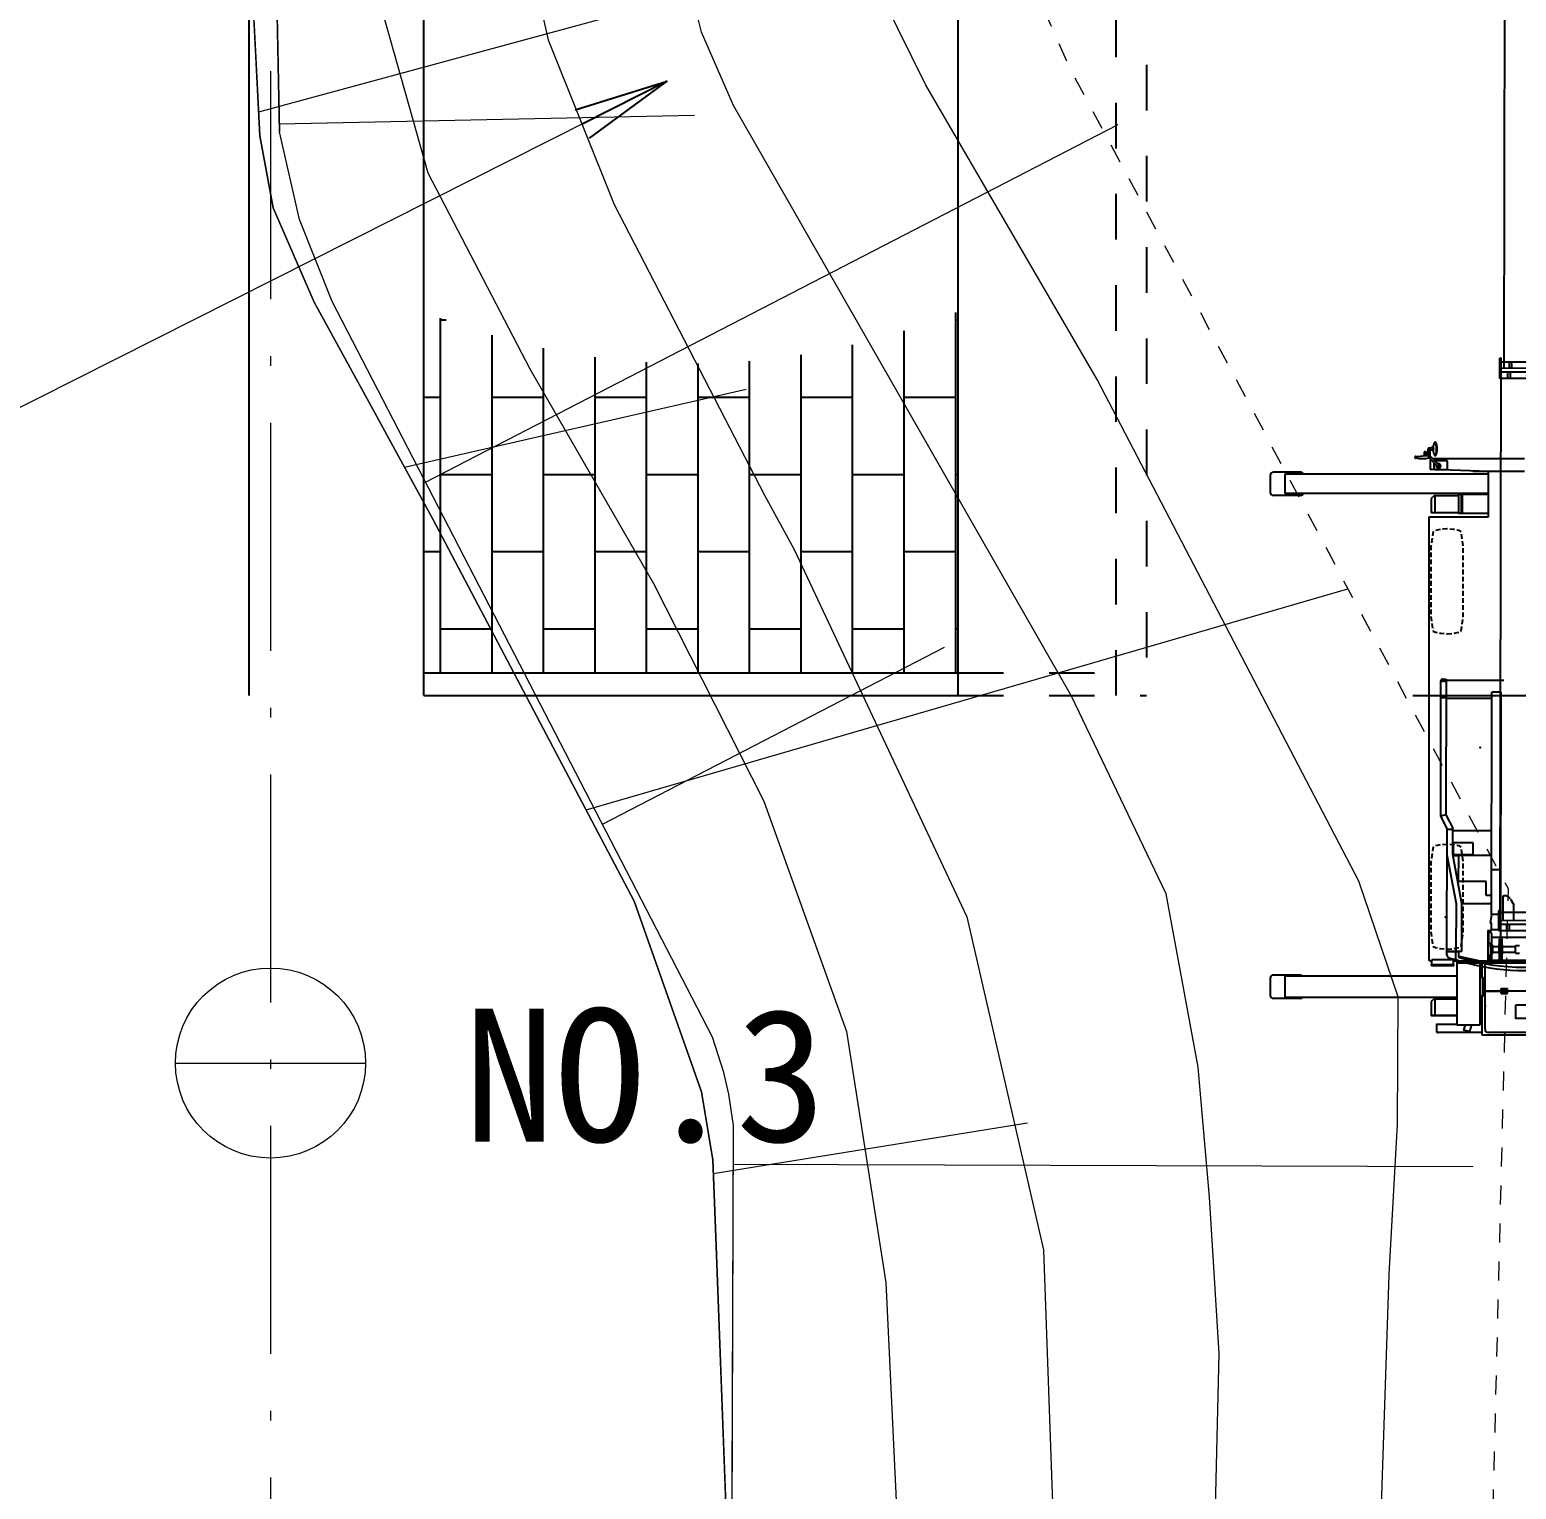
# Model space of a CAD drawing. Header units: millimetres. Extents: x -2078669 to -1085629, y -5987148 to 310365.
# Drawn here: x -1704718 to -1685170, y -3856794 to -3837592 of the extents above; entities that cross this region are included whole.
import ezdxf

# ---------------------------------------------------------------- set-up
doc = ezdxf.new("R2010")
doc.units = ezdxf.units.MM
doc.header["$LTSCALE"] = 500
doc.header["$PDSIZE"] = 300
for name, pattern in [('561019', [1, 0.5, -0.5]), ('DASHED2', [0.375, 0.25, -0.125]), ('SXF_一点短鎖線', [9.25, 6, -1.5, 0.25, -1.5]), ('SXF_跳び破線', [12, 6, -6])]:
    doc.linetypes.add(name, pattern=pattern)
for name, color, linetype, lineweight in [('D-BGD', 7, 'Continuous', 13), ('D-BMK', 2, 'SXF_一点短鎖線', 13), ('D-BMK-HTXT', 7, 'Continuous', 13), ('D-BYP-STR2', 6, 'Continuous', 25), ('D-BYP-STR8', 5, 'Continuous', 25), ('D-BYP-STRA', 1, 'Continuous', 25), ('D-BYP-STRB', 5, 'Continuous', 25), ('D-BYP-STRC', 1, 'Continuous', 13)]:
    doc.layers.add(name, color=color, linetype=linetype, lineweight=lineweight)
doc.styles.add('MS ゴシック', font='MS Gothic.ttf')
doc.dimstyles.new('DIM-500-F', dxfattribs={"dimscale": 500, "dimtxt": 3.5, "dimasz": 2.5, "dimexe": 0, "dimexo": 2, "dimgap": 0.8, "dimtad": 1, "dimdec": 0, "dimzin": 0, "dimdsep": 46, "dimtxsty": 'MS ゴシック', "dimblk": 'OPEN', "dimcen": 0.1, "dimclrd": 256, "dimclre": 256, "dimclrt": 256, "dimaunit": 1, "dimadec": 4, "dimazin": 0, "dimtfac": 1, "dimtdec": 0, "dimtmove": 2, "dimatfit": 3, "dimldrblk": 'OPEN', "dimfxl": 1, "dimtolj": 1, "dimtzin": 0, "dimlwd": -1, "dimlwe": -1, "dimarcsym": 2})

# ---------------------------------------------------------------- blocks, each defined once
blk = doc.blocks.new('河川平面')
at = {"layer": 'D-BGD', "linetype": 'Continuous'}
for p, q in [((1609259, -2792174), (1619008, -2789521)), ((1609527, -2792329), (1614990, -2792216)), ((1611452, -2797046), (1620560, -2792338)), ((1611174, -2796846), (1615671, -2795821)), ((1613564, -2801355), (1623583, -2798449)), ((1613780, -2801544), (1618279, -2799216)), ((1615237, -2806139), (1619367, -2805472)), ((1615500, -2806016), (1625228, -2806049))]:
    blk.add_line(p, q, dxfattribs=at)
at = {"layer": 'D-BGD', "linetype": 'Continuous', "flags": 128}
for points in [[(1615472, -2812388), (1615273, -2807092), (1615231, -2805958), (1615082, -2805064), (1614196, -2802555), (1611544, -2797523), (1610785, -2796134), (1609990, -2794678), (1609448, -2793437), (1609275, -2792488), (1609120, -2789483), (1609265, -2770458), (1609158, -2754356), (1608991, -2733247), (1608817, -2713807), (1608555, -2699081), (1609014, -2666342), (1609021, -2620514)], [(1609120, -2789483), (1609275, -2792488), (1609448, -2793437), (1609990, -2794678), (1610785, -2796134), (1611544, -2797523), (1614196, -2802555), (1615082, -2805064), (1615231, -2805958), (1615273, -2807092), (1615472, -2812388), (1615628, -2817764), (1615471, -2822577), (1615363, -2823344), (1615029, -2824221), (1612556, -2828756), (1610099, -2832855), (1609457, -2834072), (1609409, -2834630), (1609279, -2836167)]]:
    blk.add_lwpolyline(points, dxfattribs=at)
for points, elevation in [([(1610013, -2620514), (1610004, -2655012), (1609981, -2662598), (1609913, -2668183), (1609452, -2691949), (1609445, -2695730), (1609534, -2701509), (1610811, -2765298), (1610885, -2769571), (1610897, -2771846), (1610716, -2783859), (1610693, -2787913), (1610772, -2789970), (1610879, -2790832), (1611484, -2792973), (1612825, -2795553), (1614449, -2798377), (1615902, -2801242), (1616987, -2804270), (1617505, -2807574), (1617667, -2810962)], 367000), ([(1611715, -2620514), (1611197, -2668195), (1611105, -2685482), (1611228, -2700780), (1611946, -2745632), (1612011, -2749082), (1612060, -2750532), (1612325, -2753298), (1612593, -2757485), (1612783, -2763612), (1612864, -2771282), (1612734, -2784705), (1612727, -2788483), (1612845, -2790265), (1613065, -2791226), (1613931, -2793393), (1615912, -2797217), (1616301, -2797929), (1618572, -2802762), (1619578, -2807144), (1619707, -2810758)], 366000), ([(1621746, -2814441), (1621891, -2808510), (1621764, -2806453), (1621613, -2804739), (1621190, -2802460), (1619945, -2799860), (1615503, -2792088), (1615083, -2791125), (1614669, -2789480), (1614591, -2787428), (1614424, -2780447), (1614954, -2770848), (1614660, -2757775), (1613687, -2747587), (1613373, -2737098), (1613203, -2724566), (1612724, -2704239), (1612726, -2695354), (1612599, -2678222), (1612988, -2655305), (1612966, -2630582), (1613359, -2620514)], 365000), ([(1623796, -2818518), (1624032, -2810240), (1624125, -2807468), (1624236, -2805489), (1624244, -2803817), (1623725, -2802293), (1620285, -2795694), (1618029, -2791812), (1617489, -2790721), (1616969, -2789309), (1616837, -2787094), (1617312, -2780196), (1617397, -2774676), (1617446, -2771179), (1617614, -2759007), (1617664, -2755279), (1617387, -2752525), (1616960, -2744706), (1616414, -2735865), (1615549, -2723449), (1615307, -2713395), (1614941, -2697350)], 364000)]:
    blk.add_lwpolyline(points, dxfattribs=dict(at, elevation=elevation))
at = {"layer": 'D-BGD', "linetype": '561019', "flags": 128}
blk.add_lwpolyline([(1618950, -2620514), (1618959, -2621129), (1618665, -2658302), (1618663, -2658627), (1618571, -2661701), (1617747, -2689368), (1618403, -2710987), (1619104, -2730441), (1619135, -2731637), (1619943, -2763133), (1618853, -2786511), (1619008, -2789521), (1619927, -2791602), (1625688, -2802391), (1625125, -2825293), (1624564, -2827572), (1623496, -2829911), (1618630, -2838640), (1618342, -2840170), (1618771, -2861642), (1618913, -2870692)], dxfattribs=at)
at = {"layer": 'D-BGD', "linetype": 'Continuous'}
for points in [[(1615473, -2813810, 368400), (1615503, -2805510, 368350), (1615442, -2805095, 368370), (1615373, -2804813, 368380), (1615226, -2804347, 368420), (1610224, -2794667, 368260), (1609794, -2793590, 368280), (1609534, -2792437, 368300), (1609236, -2777605, 368510), (1609158, -2758979, 368490), (1609245, -2738601, 368470), (1609119, -2714860, 368280), (1609038, -2675632, 368370), (1609172, -2662075, 368370), (1609082, -2627858, 368360), (1609044, -2620514, 368307)], [(1609119, -2714860, 368280), (1609245, -2738601, 368470), (1609158, -2758979, 368490), (1609236, -2777605, 368510), (1609534, -2792437, 368300)], [(1615473, -2813810, 368400), (1615503, -2805510, 368350), (1615442, -2805095, 368370), (1615373, -2804813, 368380), (1615226, -2804347, 368420), (1610224, -2794667, 368260), (1609794, -2793590, 368280), (1609534, -2792437, 368300)]]:
    blk.add_polyline3d(points, dxfattribs=at)
blk = doc.blocks.new('_Open')
at = {"color": 0, "linetype": 'ByBlock', "lineweight": -2}
for p, q in [((-1, 0.167), (0, 0)), ((-1, -0.167), (0, 0)), ((0, 0), (-1, 0))]:
    blk.add_line(p, q, dxfattribs=at)
blk = doc.blocks.new('A$Cd970f3e8')
at = {"layer": 'D-BYP-STRB'}
for p, q in [((16372, 1873), (16372, 4813)), ((19863, 2408), (19863, 4581)), ((19889, 2452), (19889, 4470)), ((19548, 2910), (19549, 3774)), ((19548, 2910), (19549, 3774)), ((19850, 2899), (19852, 3784)), ((19864, 2899), (19866, 3784)), ((20805, 3818), (20805, 2868)), ((20839, 3899), (20839, 2787)), ((11985, 3674), (11984, 3038)), ((12066, 3673), (12065, 3038)), ((12066, 3673), (12065, 3038)), ((12117, 3694), (12116, 3018)), ((12199, 3694), (12198, 3017)), ((19227, 3655), (19226, 3031)), ((19334, 3660), (19332, 3025)), ((19334, 3626), (19332, 3059)), ((19385, 3681), (19384, 3004)), ((19466, 3681), (19465, 3004)), ((20256, 3120), (20256, 3565)), ((13256, 3343), (13256, 2136)), ((13423, 3343), (13423, 2663)), ((20446, 3372), (20446, 3229)), ((20618, 3372), (20618, 3229)), ((12057, 3178), (11984, 3178)), ((12057, 3145), (11984, 3145)), ((12190, 3157), (12117, 3157)), ((19048, 3157), (19126, 3202)), ((19333, 3201), (19126, 3202)), ((19465, 3144), (19384, 3144)), ((19661, 3224), (19661, 3278)), ((19759, 3224), (19661, 3224)), ((19671, 3056), (19672, 3224)), ((19748, 3056), (19749, 3224)), ((19759, 3224), (19759, 3278)), ((20452, 3224), (20612, 3224)), ((12065, 3077), (5063, 3090)), ((11931, 3038), (11931, 3018)), ((19332, 3025), (11931, 3038)), ((12198, 3017), (11931, 3018)), ((12190, 3124), (12116, 3125)), ((16173, 3070), (16171, 2312)), ((16328, 3032), (19548, 3026)), ((16328, 3032), (16328, 2915)), ((18664, 3027), (18664, 2911)), ((19022, 3060), (19332, 3059)), ((19198, 3025), (19198, 3005)), ((19465, 3004), (19198, 3005)), ((19253, 3020), (19252, 2910)), ((19252, 3020), (19252, 2916)), ((19252, 3020), (19252, 2910)), ((19465, 3111), (19384, 3112)), ((19455, 3012), (19455, 2908)), ((19847, 3051), (19573, 3051)), ((19573, 3051), (19573, 3048)), ((19846, 3046), (19573, 3046)), ((19846, 3019), (19573, 3019)), ((19573, 3017), (19573, 3015)), ((19847, 3014), (19573, 3015)), ((19575, 3046), (19589, 3041)), ((19589, 3025), (19575, 3020)), ((19650, 3056), (19649, 3051)), ((19649, 3015), (19650, 3009)), ((19770, 3056), (19650, 3056)), ((19770, 3009), (19650, 3009)), ((19671, 2926), (19671, 3009)), ((19748, 2926), (19748, 3009)), ((19770, 3056), (19770, 3051)), ((19770, 3014), (19770, 3009)), ((19831, 3040), (19845, 3046)), ((19845, 3019), (19831, 3024)), ((19847, 3048), (19847, 3051)), ((19847, 3014), (19847, 3017)), ((20290, 3120), (20223, 3120)), ((20223, 3035), (20223, 3120)), ((20290, 3035), (20223, 3035)), ((20252, 3035), (20252, 3120)), ((20256, 2824), (20256, 3035)), ((20258, 2824), (20258, 3035)), ((20263, 3035), (20263, 3120)), ((20290, 3035), (20290, 3120)), ((13423, 2872), (13398, 2126)), ((13427, 2864), (14023, 2864)), ((13459, 2864), (13459, 192)), ((13711, 2864), (13711, 192)), ((13728, 2864), (13728, 2474)), ((13972, 2474), (13972, 2864)), ((14023, 2864), (14023, 2085)), ((19254, 2910), (16328, 2915)), ((16405, 2313), (16406, 2915)), ((18149, 2912), (18149, 2647)), ((18476, 2911), (18476, 2480)), ((18817, 2841), (18816, 2477)), ((19002, 2840), (18817, 2841)), ((19002, 2909), (19002, 2840)), ((19110, 2906), (19110, 2520)), ((19168, 2910), (19168, 2908)), ((19254, 2910), (19363, 2891)), ((19466, 2908), (19363, 2908)), ((19363, 2908), (19363, 2886)), ((19466, 2908), (19466, 2857)), ((19466, 2857), (19466, 2874)), ((19466, 2874), (19487, 2874)), ((19466, 2860), (19885, 2859)), ((19487, 2895), (19487, 2868)), ((19487, 2868), (19874, 2867)), ((19502, 2910), (19850, 2910)), ((19624, 2867), (19627, 2897)), ((19635, 2896), (19631, 2867)), ((19642, 2902), (19776, 2902)), ((19763, 2926), (19656, 2926)), ((19656, 2926), (19656, 2910)), ((19763, 2926), (19763, 2910)), ((19785, 2867), (19783, 2895)), ((19791, 2895), (19792, 2867)), ((19798, 2475), (19885, 2859)), ((19806, 2892), (19805, 2891)), ((19805, 2891), (19805, 2890)), ((19805, 2890), (19805, 2890)), ((19805, 2890), (19805, 2889)), ((19805, 2889), (19805, 2889)), ((19805, 2889), (19805, 2889)), ((19805, 2889), (19805, 2888)), ((19805, 2888), (19805, 2888)), ((19805, 2888), (19805, 2888)), ((19805, 2888), (19805, 2887)), ((19805, 2887), (19805, 2887)), ((19805, 2887), (19805, 2887)), ((19805, 2887), (19805, 2887)), ((19805, 2887), (19805, 2887)), ((19805, 2887), (19805, 2887)), ((19805, 2887), (19805, 2887)), ((19805, 2887), (19805, 2886)), ((19805, 2886), (19805, 2886)), ((19805, 2886), (19805, 2886)), ((19805, 2886), (19805, 2886)), ((19805, 2886), (19805, 2886)), ((19805, 2886), (19805, 2886)), ((19805, 2886), (19805, 2886)), ((19805, 2886), (19805, 2886)), ((19805, 2886), (19805, 2886)), ((19805, 2886), (19805, 2885)), ((19805, 2885), (19805, 2885)), ((19805, 2885), (19805, 2885)), ((19805, 2885), (19805, 2885)), ((19805, 2885), (19805, 2885)), ((19805, 2885), (19805, 2885)), ((19805, 2885), (19805, 2885)), ((19805, 2885), (19805, 2885)), ((19805, 2885), (19805, 2884)), ((19805, 2884), (19805, 2884)), ((19805, 2884), (19805, 2884)), ((19805, 2884), (19805, 2884)), ((19805, 2884), (19805, 2883)), ((19805, 2883), (19805, 2883)), ((19805, 2883), (19805, 2883)), ((19805, 2883), (19805, 2882)), ((19805, 2882), (19805, 2882)), ((19805, 2882), (19805, 2881)), ((19805, 2881), (19805, 2881)), ((19805, 2881), (19806, 2880)), ((19807, 2893), (19806, 2892)), ((19806, 2892), (19806, 2892)), ((19806, 2880), (19806, 2879)), ((19806, 2879), (19843, 2879)), ((19806, 2879), (19806, 2879)), ((19807, 2893), (19843, 2893)), ((19874, 2894), (19874, 2867)), ((20256, 2824), (19889, 2824)), ((20076, 2787), (19889, 2787)), ((19889, 2755), (20701, 2755)), ((20048, 2787), (20048, 2778)), ((20048, 2778), (20076, 2778)), ((20050, 2787), (20050, 2778)), ((20076, 2788), (20076, 2755)), ((20080, 2788), (20080, 2755)), ((20316, 2801), (20089, 2801)), ((20316, 2797), (20089, 2797)), ((20761, 2824), (20258, 2824)), ((20324, 2788), (20324, 2755)), ((20328, 2788), (20328, 2755)), ((20839, 2787), (20328, 2787)), ((20328, 2778), (20359, 2778)), ((20359, 2787), (20359, 2778)), ((20446, 2824), (20463, 2824)), ((20446, 2824), (20464, 2824)), ((20589, 2755), (20589, 2787)), ((20621, 2817), (20621, 2824)), ((20699, 2787), (20699, 2755)), ((20701, 2452), (20701, 2755)), ((20805, 2787), (20805, 2204)), ((18149, 2646), (18149, 2399)), ((18466, 2668), (18309, 2668)), ((18309, 2668), (18309, 2411)), ((18466, 2668), (18465, 2411)), ((19821, 2352), (19898, 2615)), ((20701, 2645), (20792, 2621)), ((20701, 2562), (20772, 2543)), ((20792, 2621), (20772, 2543)), ((13728, 2474), (13972, 2474)), ((13735, 2522), (13966, 2522)), ((13735, 2511), (13735, 2522)), ((13735, 2511), (13966, 2511)), ((13737, 2154), (13737, 2474)), ((13963, 2120), (13963, 2474)), ((13966, 2511), (13966, 2522)), ((17939, 2310), (18115, 2402)), ((18128, 2402), (18115, 2402)), ((18128, 2327), (18128, 2402)), ((18135, 2399), (18134, 2327)), ((18464, 2399), (18135, 2399)), ((18465, 2411), (18309, 2411)), ((19106, 2520), (18464, 2399)), ((19112, 2447), (18471, 2326)), ((18474, 2401), (18475, 2478)), ((18816, 2477), (18475, 2478)), ((19738, 2519), (19106, 2520)), ((19739, 2446), (19112, 2447)), ((19738, 2519), (19738, 2518)), ((19739, 2518), (19738, 2325)), ((19739, 2518), (19738, 2518)), ((19739, 2474), (19744, 2474)), ((19744, 2476), (19744, 2324)), ((19744, 2476), (19814, 2475)), ((19744, 2436), (19816, 2436)), ((19799, 2476), (19801, 2475)), ((19848, 2411), (19848, 2123)), ((19913, 2408), (19848, 2408)), ((19863, 2452), (20701, 2452)), ((19913, 2415), (19913, 2119)), ((19925, 2415), (19913, 2415)), ((19925, 2415), (19925, 2119)), ((20063, 2452), (20063, 192)), ((20342, 2452), (20342, 192)), ((20354, 2154), (20354, 2452)), ((20359, 2154), (20359, 2452)), ((20576, 2115), (20576, 2452)), ((20581, 2120), (20581, 2452)), ((20699, 2452), (20699, 2189)), ((13041, 2177), (13038, 2171)), ((13038, 2171), (13038, 2166)), ((13038, 2166), (13043, 2160)), ((13048, 2181), (13041, 2177)), ((13043, 2160), (13050, 2156)), ((13047, 2170), (13045, 2165)), ((13045, 2165), (13047, 2160)), ((13052, 2174), (13047, 2170)), ((13047, 2160), (13051, 2155)), ((13055, 2185), (13048, 2181)), ((13051, 2155), (13058, 2151)), ((13059, 2178), (13052, 2174)), ((13063, 2187), (13055, 2185)), ((13058, 2151), (13065, 2149)), ((13066, 2180), (13059, 2178)), ((13071, 2189), (13063, 2187)), ((13073, 2182), (13066, 2180)), ((13077, 2191), (13071, 2189)), ((13079, 2183), (13073, 2182)), ((13083, 2192), (13077, 2191)), ((13085, 2184), (13079, 2183)), ((13088, 2192), (13083, 2192)), ((13089, 2185), (13085, 2184)), ((13092, 2193), (13088, 2192)), ((13093, 2186), (13089, 2185)), ((13096, 2193), (13092, 2193)), ((13097, 2186), (13093, 2186)), ((13099, 2194), (13096, 2193)), ((13100, 2187), (13097, 2186)), ((13102, 2194), (13099, 2194)), ((13103, 2187), (13100, 2187)), ((13105, 2194), (13102, 2194)), ((13106, 2187), (13103, 2187)), ((13107, 2194), (13105, 2194)), ((13108, 2187), (13106, 2187)), ((13110, 2195), (13107, 2194)), ((13110, 2187), (13108, 2187)), ((13112, 2195), (13110, 2195)), ((13112, 2187), (13110, 2187)), ((13114, 2195), (13112, 2195)), ((13114, 2187), (13112, 2187)), ((13116, 2195), (13114, 2195)), ((13116, 2188), (13114, 2187)), ((13118, 2195), (13116, 2195)), ((13118, 2188), (13116, 2188)), ((13119, 2195), (13118, 2195)), ((13119, 2188), (13118, 2188)), ((13121, 2195), (13119, 2195)), ((13121, 2188), (13119, 2188)), ((13123, 2195), (13121, 2195)), ((13122, 2188), (13121, 2188)), ((13124, 2188), (13122, 2188)), ((13123, 2151), (13122, 2151)), ((13122, 2151), (13122, 2150)), ((13125, 2195), (13123, 2195)), ((13124, 2151), (13123, 2151)), ((13123, 2151), (13123, 2151)), ((13125, 2188), (13124, 2188)), ((13125, 2151), (13124, 2151)), ((13124, 2151), (13124, 2151)), ((13124, 2151), (13124, 2151)), ((13124, 2151), (13124, 2151)), ((13126, 2195), (13125, 2195)), ((13127, 2188), (13125, 2188)), ((13126, 2151), (13125, 2151)), ((13125, 2151), (13125, 2151)), ((13125, 2151), (13125, 2151)), ((13125, 2151), (13125, 2151)), ((13125, 2151), (13125, 2151)), ((13125, 2151), (13125, 2151)), ((13125, 2151), (13125, 2151)), ((13128, 2195), (13126, 2195)), ((13127, 2151), (13126, 2151)), ((13126, 2151), (13126, 2151)), ((13126, 2151), (13126, 2151)), ((13126, 2151), (13126, 2151)), ((13126, 2151), (13126, 2151)), ((13126, 2151), (13126, 2151)), ((13126, 2151), (13126, 2151)), ((13126, 2151), (13126, 2151)), ((13126, 2151), (13126, 2151)), ((13126, 2151), (13126, 2151)), ((13126, 2151), (13126, 2151)), ((13126, 2151), (13126, 2151)), ((13126, 2151), (13126, 2151)), ((13128, 2188), (13127, 2188)), ((13128, 2151), (13127, 2151)), ((13127, 2151), (13127, 2151)), ((13127, 2151), (13127, 2151)), ((13127, 2151), (13127, 2151)), ((13127, 2151), (13127, 2151)), ((13127, 2151), (13127, 2151)), ((13127, 2151), (13127, 2151)), ((13127, 2151), (13127, 2151)), ((13127, 2151), (13127, 2151)), ((13127, 2151), (13127, 2151)), ((13130, 2195), (13128, 2195)), ((13130, 2188), (13128, 2188)), ((13129, 2151), (13128, 2151)), ((13128, 2151), (13128, 2151)), ((13128, 2151), (13128, 2151)), ((13128, 2151), (13128, 2151)), ((13128, 2151), (13128, 2151)), ((13130, 2151), (13129, 2151)), ((13129, 2151), (13129, 2151)), ((13131, 2195), (13130, 2195)), ((13132, 2188), (13130, 2188)), ((13130, 2150), (13130, 2151)), ((13130, 2151), (13130, 2151)), ((13133, 2195), (13131, 2195)), ((13133, 2188), (13132, 2188)), ((13135, 2195), (13133, 2195)), ((13135, 2188), (13133, 2188)), ((13137, 2195), (13135, 2195)), ((13136, 2188), (13135, 2188)), ((13138, 2187), (13136, 2188)), ((13139, 2195), (13137, 2195)), ((13140, 2187), (13138, 2187)), ((13141, 2195), (13139, 2195)), ((13142, 2187), (13140, 2187)), ((13143, 2195), (13141, 2195)), ((13144, 2187), (13142, 2187)), ((13145, 2194), (13143, 2195)), ((13147, 2187), (13144, 2187)), ((13148, 2194), (13145, 2194)), ((13149, 2187), (13147, 2187)), ((13150, 2194), (13148, 2194)), ((13152, 2187), (13149, 2187)), ((13153, 2194), (13150, 2194)), ((13155, 2186), (13152, 2187)), ((13157, 2193), (13153, 2194)), ((13159, 2186), (13155, 2186)), ((13161, 2193), (13157, 2193)), ((13163, 2185), (13159, 2186)), ((13165, 2192), (13161, 2193)), ((13168, 2184), (13163, 2185)), ((13170, 2192), (13165, 2192)), ((13173, 2183), (13168, 2184)), ((13175, 2191), (13170, 2192)), ((13179, 2182), (13173, 2183)), ((13182, 2189), (13175, 2191)), ((13186, 2180), (13179, 2182)), ((13189, 2187), (13182, 2189)), ((13193, 2178), (13186, 2180)), ((13187, 2149), (13194, 2151)), ((13197, 2185), (13189, 2187)), ((13200, 2174), (13193, 2178)), ((13194, 2151), (13201, 2155)), ((13205, 2181), (13197, 2185)), ((13205, 2170), (13200, 2174)), ((13201, 2155), (13206, 2160)), ((13203, 2156), (13210, 2160)), ((13211, 2177), (13205, 2181)), ((13207, 2165), (13205, 2170)), ((13206, 2160), (13207, 2165)), ((13210, 2160), (13214, 2166)), ((13215, 2171), (13211, 2177)), ((13214, 2166), (13215, 2171)), ((13219, 2098), (13340, 2220)), ((13247, 2093), (13357, 2203)), ((13279, 2165), (13279, 2321)), ((13385, 2330), (13289, 2330)), ((13385, 2155), (13309, 2155)), ((13395, 2165), (13395, 2321)), ((13737, 2154), (13742, 2154)), ((13742, 2166), (13958, 2166)), ((13742, 2154), (13780, 2115)), ((16154, 2267), (16154, 2312)), ((16154, 2313), (17939, 2310)), ((16180, 2240), (17787, 2238)), ((16181, 2240), (17956, 2237)), ((16182, 2282), (16182, 2312)), ((16182, 2286), (16182, 2285)), ((16182, 2285), (16182, 2284)), ((16182, 2284), (16182, 2283)), ((16182, 2283), (16182, 2281)), ((16182, 2281), (16182, 2280)), ((16182, 2280), (16182, 2279)), ((16182, 2279), (16182, 2278)), ((16182, 2278), (16182, 2277)), ((16182, 2277), (16182, 2276)), ((16182, 2276), (16182, 2274)), ((16182, 2274), (16182, 2273)), ((16182, 2273), (16183, 2271)), ((16183, 2271), (16183, 2269)), ((16183, 2269), (16183, 2268)), ((16183, 2268), (16183, 2266)), ((16183, 2266), (16184, 2263)), ((16184, 2263), (16184, 2261)), ((16184, 2261), (16185, 2258)), ((16185, 2258), (16186, 2255)), ((16186, 2255), (16187, 2252)), ((16187, 2252), (16188, 2249)), ((16188, 2249), (16190, 2246)), ((16190, 2246), (16192, 2243)), ((16192, 2243), (16195, 2241)), ((16195, 2241), (16198, 2240)), ((16401, 2313), (16401, 2284)), ((16401, 2284), (16401, 2283)), ((16401, 2283), (16401, 2283)), ((16401, 2283), (16401, 2282)), ((16401, 2282), (16401, 2282)), ((16401, 2282), (16401, 2281)), ((16401, 2281), (16401, 2280)), ((16401, 2280), (16401, 2280)), ((16401, 2280), (16401, 2279)), ((16401, 2279), (16401, 2278)), ((16401, 2278), (16401, 2278)), ((16401, 2278), (16401, 2277)), ((16401, 2277), (16401, 2276)), ((16401, 2276), (16401, 2275)), ((16401, 2275), (16401, 2273)), ((16401, 2273), (16401, 2272)), ((16401, 2272), (16401, 2270)), ((16401, 2270), (16401, 2268)), ((16401, 2268), (16402, 2266)), ((16402, 2266), (16402, 2262)), ((16402, 2262), (16402, 2258)), ((16402, 2258), (16403, 2254)), ((16403, 2254), (16404, 2248)), ((16404, 2248), (16406, 2242)), ((16406, 2242), (16409, 2240)), ((17939, 2310), (17956, 2237)), ((17956, 2237), (18128, 2327)), ((19738, 2324), (18134, 2327)), ((19738, 2325), (19738, 2324)), ((19738, 2325), (19738, 2325)), ((19783, 2324), (19744, 2324)), ((20354, 2154), (20359, 2154)), ((20359, 2166), (20576, 2166)), ((20359, 2154), (20398, 2115)), ((20703, 2185), (20786, 2185)), ((13065, 2149), (13072, 2147)), ((13072, 2147), (13078, 2145)), ((13078, 2145), (13084, 2144)), ((13084, 2144), (13089, 2143)), ((13089, 2143), (13093, 2143)), ((13093, 2143), (13096, 2142)), ((13096, 2142), (13100, 2142)), ((13100, 2142), (13103, 2142)), ((13103, 2142), (13105, 2142)), ((13105, 2142), (13108, 2141)), ((13108, 2141), (13110, 2141)), ((13113, 2133), (13109, 2132)), ((13109, 2132), (13109, 2119)), ((13115, 2106), (13109, 2119)), ((13110, 2141), (13112, 2141)), ((13112, 2141), (13114, 2141)), ((13139, 2133), (13113, 2133)), ((13114, 2141), (13116, 2141)), ((13115, 2106), (13115, 2090)), ((13116, 2141), (13117, 2141)), ((13117, 2141), (13119, 2141)), ((13122, 2146), (13119, 2133)), ((13119, 2141), (13121, 2141)), ((13122, 2150), (13122, 2146)), ((13122, 2150), (13122, 2150)), ((13210, 2078), (13126, 2078)), ((13130, 2150), (13130, 2146)), ((13130, 2150), (13130, 2150)), ((13130, 2146), (13134, 2133)), ((13132, 2141), (13133, 2141)), ((13133, 2141), (13135, 2141)), ((13135, 2141), (13137, 2141)), ((13137, 2141), (13139, 2141)), ((13143, 2119), (13138, 2106)), ((13138, 2106), (13138, 2090)), ((13210, 2101), (13138, 2101)), ((13139, 2141), (13141, 2141)), ((13139, 2133), (13143, 2132)), ((13141, 2141), (13143, 2141)), ((13143, 2141), (13145, 2141)), ((13143, 2132), (13143, 2119)), ((13145, 2141), (13147, 2141)), ((13147, 2141), (13150, 2142)), ((13150, 2142), (13153, 2142)), ((13153, 2142), (13156, 2142)), ((13156, 2142), (13160, 2143)), ((13160, 2143), (13164, 2143)), ((13164, 2143), (13169, 2144)), ((13199, 2078), (13165, 2044)), ((13169, 2144), (13174, 2145)), ((13174, 2145), (13180, 2147)), ((13180, 2147), (13187, 2149)), ((13213, 2044), (13182, 2044)), ((13213, 2028), (13182, 2028)), ((13213, 2059), (13197, 2044)), ((13213, 2006), (13213, 2066)), ((13217, 2066), (13213, 2066)), ((13217, 2006), (13213, 2006)), ((13217, 2066), (13225, 2079)), ((13225, 1937), (13217, 2006)), ((13225, 2079), (13225, 2092)), ((13244, 2100), (13234, 2100)), ((13394, 2107), (13275, 2107)), ((13398, 2126), (13398, 2111)), ((13780, 2115), (13958, 2115)), ((14023, 2085), (19843, 2085)), ((19913, 2125), (19848, 2125)), ((19863, 2125), (19863, 2105)), ((19925, 2119), (19913, 2119)), ((20398, 2115), (20576, 2115)), ((13225, 1912), (13225, 1937)), ((13244, 1904), (13234, 1904)), ((13431, 398), (13431, 43)), ((13739, 398), (13739, 43)), ((20048, 398), (20048, 43)), ((20356, 398), (20356, 43)), ((13459, 192), (13711, 192)), ((13474, 0), (13696, 0)), ((20063, 192), (20342, 192)), ((20091, 0), (20313, 0))]:
    blk.add_line(p, q, dxfattribs=at)
at = {"layer": 'D-BYP-STRB', "linetype": 'DASHED2', "ltscale": 0.5, "flags": 128}
for points in [[(15557, 2325), (15551, 2410), (15536, 2479), (15522, 2510), (15324, 2538), (14412, 2538), (14215, 2510), (14200, 2479), (14185, 2410), (14179, 2325), (14185, 2239), (14200, 2171), (14215, 2140), (14240, 2136), (14240, 2136), (14412, 2112), (15325, 2112), (15522, 2140), (15536, 2171), (15551, 2239)], [(19706, 2325), (19700, 2410), (19685, 2479), (19671, 2510), (19474, 2538), (18561, 2538), (18364, 2510), (18349, 2479), (18335, 2410), (18329, 2325), (18335, 2239), (18349, 2171), (18364, 2140), (18389, 2136), (18389, 2136), (18561, 2112), (19474, 2112), (19671, 2140), (19685, 2171), (19700, 2239)]]:
    blk.add_lwpolyline(points, close=True, dxfattribs=at)
at = {"layer": 'D-BYP-STRB'}
for centre, radius, start, end in [((16977, 3347), 2968, 342.9225, 16.8716), ((16977, 3347), 3011, 345.9327, 13.8636), ((19090, 3083), 85.5, 119.8962, 184.6699), ((20452, 3229), 5.13, 180, 270.0007), ((20612, 3229), 5.13, 270.0008, 0), ((19022, 3077), 17.1, 184.6703, 269.9006), ((19575, 3048), 2.57, 179.8916, 249.895), ((19575, 3017), 2.57, 109.895, 179.8914), ((19586, 3033), 8.55, 289.897, 69.8968), ((19834, 3032), 8.55, 109.8969, 249.8968), ((19844, 3048), 2.57, 289.8987, 359.9021), ((19844, 3017), 2.57, 359.9022, 69.8986), ((19502, 2895), 15.4, 89.8968, 179.8968), ((19642, 2895), 15.4, 89.9019, 173.6997), ((19642, 2895), 7.7, 89.8989, 171.9802), ((19775, 2894), 15.4, 2.6702, 89.9021), ((19775, 2894), 7.7, 3.2814, 89.9073), ((19843, 2899), 6.84, 269.8969, 359.8968), ((19843, 2899), 20.5, 269.8969, 359.8968), ((19858, 2894), 15.4, 359.8968, 68.2559), ((20020, 2746), 42.8, 12.701, 48.9493), ((20022, 2746), 42.8, 12.701, 48.9493), ((20089, 2788), 12.4, 90, 180), ((20089, 2788), 8.55, 90, 180), ((20316, 2788), 12.4, 359.9999, 89.9999), ((20316, 2788), 8.55, 359.9999, 89.9999), ((20413, 2736), 68.4, 141.9071, 163.5622), ((20761, 2868), 44.1, 270.0001, 360), ((19783, 2363), 39.4, 269.8969, 343.7036), ((19816, 2475), 39.4, 269.8969, 343.7035), ((13289, 2321), 9.84, 90, 179.9999), ((13289, 2165), 9.84, 180, 210.9948), ((13349, 2211), 29.9, 247.8657, 202.1343), ((13349, 2211), 11.6, 315, 134.9999), ((13385, 2321), 9.84, 360, 89.9999), ((13385, 2165), 9.84, 270, 359.9999), ((16155, 2304), 0.855, 89.7569, 179.8968), ((16181, 2267), 26.5, 179.8968, 269.9015), ((20703, 2189), 3.94, 180, 269.9999), ((20786, 2204), 19.1, 270, 0), ((13126, 2090), 11.6, 180, 360), ((13173, 2036), 11.6, 41.4347, 318.5664), ((13210, 2090), 11.6, 270, 89.9999), ((13234, 2092), 8.55, 89.9999, 179.9998), ((13244, 2098), 2.14, 10.7983, 90.0023), ((13245, 2094), 2.14, 269.997, 10.3131), ((12740, 2002), 513, 349.9214, 10.0786), ((12739, 2002), 516, 10.3126, 10.7979), ((13275, 2126), 19.1, 233.2676, 270.0001), ((13394, 2111), 3.94, 270, 0.0152), ((13958, 2120), 5.13, 270, 0), ((19843, 2105), 19.7, 270.0001, 360), ((20576, 2120), 5.13, 270, 0), ((13234, 1912), 8.55, 180.0003, 270.0002), ((13244, 1906), 2.14, 272.2368, 350.7222), ((13245, 1910), 2.14, 349.6869, 90.003), ((12739, 2002), 516, 349.1959, 349.6875), ((13474, 398), 42.8, 109.8781, 180), ((13696, 398), 42.8, 360, 70.1363), ((20091, 398), 42.8, 131.2924, 180), ((20313, 398), 42.8, 360, 48.7016), ((13474, 43), 42.8, 180, 270), ((13696, 43), 42.8, 270, 360), ((20091, 43), 42.8, 180, 270), ((20313, 43), 42.8, 270, 0)]:
    blk.add_arc(centre, radius, start, end, dxfattribs=at)
for p in [(17053, 2762), (19287, 2305)]:
    blk.add_point(p, dxfattribs=at)

msp = doc.modelspace()

# ---------------------------------------------------------------- hatches: boundary and pattern name
at = {"layer": 'D-BYP-STRA'}
h = msp.add_hatch(dxfattribs=at)
h.set_pattern_fill('AR-BRSTD', color=256, scale=10, angle=90)
h.set_pattern_definition([(90, (-2359121.8, -3100751.1), (-677.418, 4e-14), []), (180, (-2359121.8, -3100751.1), (-677.418, -1016), [677.418, -677.418])])
edge = h.paths.add_edge_path()
edge.add_line((-1699536.4, -3846052.7), (-1699536.4, -3841300.9))
edge.add_arc((-1696025.4, -3832627), 9357.5, 247.96325, 292.03675)
edge.add_line((-1692514.5, -3841300.9), (-1692514.5, -3846052.7))
edge.add_line((-1692514.5, -3846052.7), (-1699536.4, -3846052.7))

# ---------------------------------------------------------------- linework, layer by layer
at = {"layer": 'D-BMK', "linetype": 'SXF_一点短鎖線', "flags": 128}
msp.add_lwpolyline([(-1701552.5, -3667013.4), (-1701552.5, -3917191.7)], dxfattribs=at)
msp.add_lwpolyline([(-1701552.5, -3667013.4), (-1701552.5, -3917191.7)], dxfattribs=at)
at = {"layer": 'D-BMK-HTXT', "color": 7, "linetype": 'Continuous', "lineweight": 13}
msp.add_line((-1702802.5, -3851186.7, 329093), (-1700302.5, -3851186.7, -329093), dxfattribs=at)
msp.add_circle((-1701552.5, -3851186.7, 0), 1250, dxfattribs=at)
at = {"layer": 'D-BYP-STR2'}
msp.add_line((-1701838.9, -3813552.7), (-1701838.9, -3846352.7), dxfattribs=at)
at = {"layer": 'D-BYP-STR8'}
msp.add_circle((-1685061.7, -3846352.4, 0), 26000, dxfattribs=at)
at = {"layer": 'D-BYP-STRA', "ltscale": 0.2}
for p, q in [((-1699536.4, -3846352.7), (-1699536.4, -3813552.7)), ((-1692514.5, -3831352.7), (-1692514.5, -3846352.7)), ((-1699536.4, -3846052.7), (-1692514.5, -3846052.7)), ((-1699536.4, -3846352.7), (-1692514.5, -3846352.7))]:
    msp.add_line(p, q, dxfattribs=at)
at = {"layer": 'D-BYP-STRA', "linetype": 'SXF_跳び破線', "ltscale": 0.2}
for p, q in [((-1690430.2, -3846352.7), (-1690430.2, -3830852.7)), ((-1690030.2, -3830852.7), (-1690030.2, -3846352.7)), ((-1692514.5, -3846052.7), (-1690430.2, -3846052.7)), ((-1692514.5, -3846352.7), (-1690030.2, -3846352.7))]:
    msp.add_line(p, q, dxfattribs=at)

# ---------------------------------------------------------------- block references
at = {"layer": 'D-BGD'}
msp.add_blockref('河川平面', (-3310965.8, -1046499.8), dxfattribs=at)
at = {"layer": 'D-BYP-STR8', "rotation": 270}
msp.add_blockref('A$Cd970f3e8', (-1688404.6, -3829980.8, 0), dxfattribs=at)

# ---------------------------------------------------------------- texts
at = {"layer": 'D-BMK-HTXT', "style": 'MS ゴシック'}
msp.add_text('NO.3  ', height=1750, dxfattribs=at).set_placement((-1699004.8, -3852220.8, -354000))

# ---------------------------------------------------------------- leaders
at = {"layer": 'D-BYP-STRC'}
msp.add_leader([(-1696336.8, -3838269.3), (-1725041.1, -3852750.4)], dimstyle='DIM-500-F', override={"dimgap": 0.8, "dimtad": 0}, dxfattribs=at)

doc.saveas('drawing.dxf')
